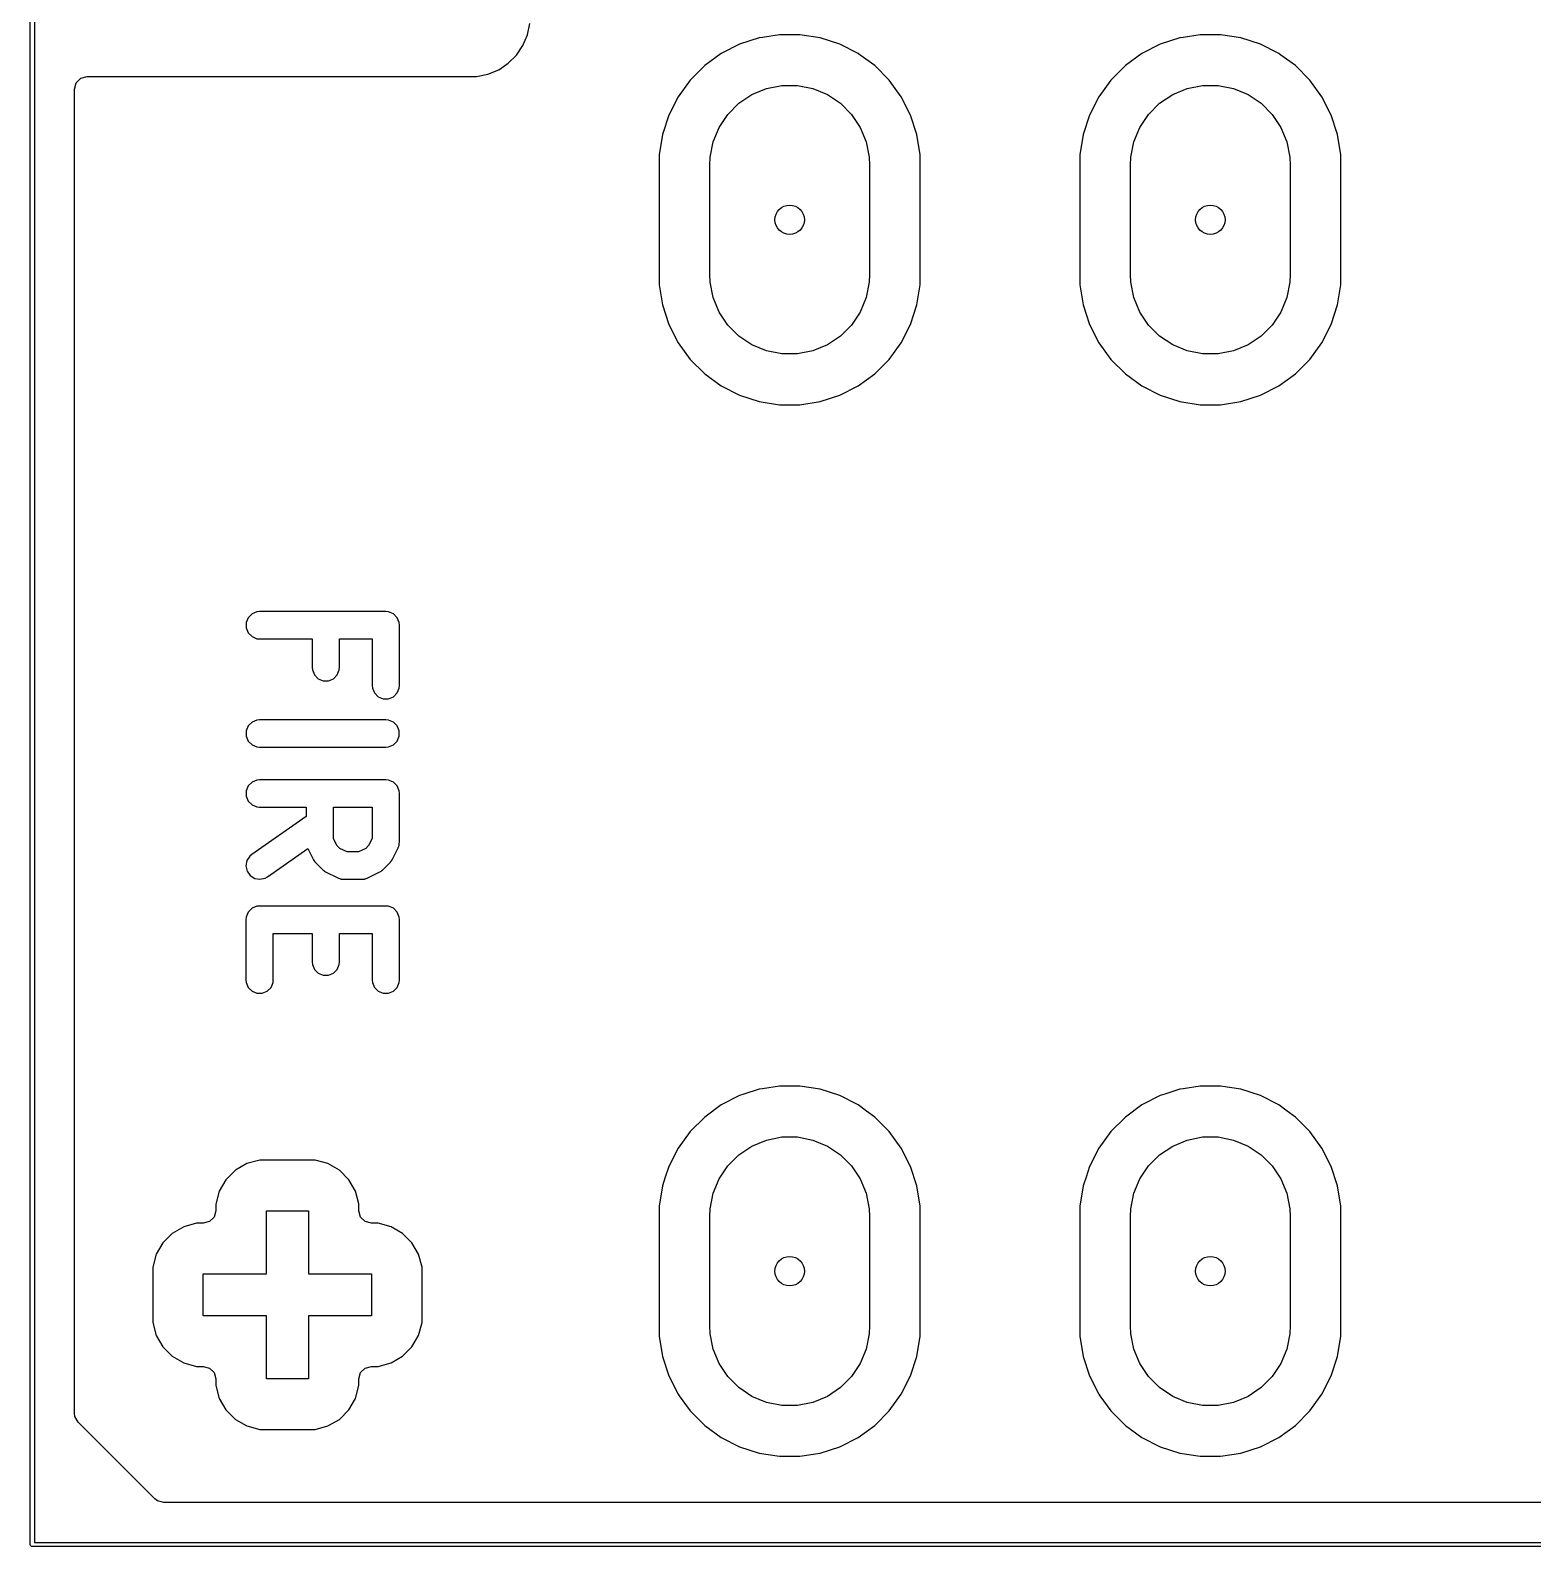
# Model space of a CAD drawing. Extents: x 2.78 to 5.89, y -4.63 to -2.07.
# Drawn here: x 2.778 to 3.481, y -4.629 to -3.919 of the extents above; entities that cross this region are included whole.
import ezdxf

# ---------------------------------------------------------------- set-up
doc = ezdxf.new("R2010")
doc.units = 0
doc.header["$MEASUREMENT"] = 0
doc.layers.add('BLACK', color=7, linetype='CONTINUOUS')

msp = doc.modelspace()

# ---------------------------------------------------------------- linework, layer by layer
at = {"layer": 'BLACK', "linetype": 'CONTINUOUS'}
for p, q in [((2.77808, -4.628), (2.77808, -2.06894)), ((2.78005, -2.06993), (2.78005, -4.62701)), ((3.01069, -3.92133), (3.01175, -3.916)), ((3.00861, -3.92634), (3.01069, -3.92133)), ((3.1191, -3.92279), (3.10997, -3.92576)), ((3.12069, -3.92254), (3.1191, -3.92279)), ((3.12859, -3.92129), (3.12069, -3.92254)), ((3.1382, -3.92129), (3.12859, -3.92129)), ((3.14769, -3.92279), (3.1382, -3.92129)), ((3.15683, -3.92576), (3.14769, -3.92279)), ((3.31596, -3.92279), (3.30682, -3.92576)), ((3.31754, -3.92254), (3.31596, -3.92279)), ((3.32545, -3.92129), (3.31754, -3.92254)), ((3.33505, -3.92129), (3.32545, -3.92129)), ((3.34454, -3.92279), (3.33505, -3.92129)), ((3.35368, -3.92576), (3.34454, -3.92279)), ((3.00175, -3.9347), (3.00559, -3.93086)), ((3.00559, -3.93086), (3.00861, -3.92634)), ((3.10141, -3.93012), (3.09363, -3.93577)), ((3.10997, -3.92576), (3.10141, -3.93012)), ((3.10141, -3.93012), (3.10141, -3.93012)), ((3.10997, -3.92576), (3.10997, -3.92576)), ((3.10997, -3.92576), (3.10997, -3.92576)), ((3.10997, -3.92576), (3.10997, -3.92576)), ((3.16539, -3.93012), (3.15683, -3.92576)), ((3.15683, -3.92576), (3.15683, -3.92576)), ((3.15683, -3.92576), (3.15683, -3.92576)), ((3.16641, -3.93086), (3.16539, -3.93012)), ((3.16539, -3.93012), (3.16539, -3.93012)), ((3.17317, -3.93577), (3.16641, -3.93086)), ((3.29826, -3.93012), (3.29048, -3.93577)), ((3.30682, -3.92576), (3.29826, -3.93012)), ((3.29826, -3.93012), (3.29826, -3.93012)), ((3.30682, -3.92576), (3.30682, -3.92576)), ((3.30682, -3.92576), (3.30682, -3.92576)), ((3.30682, -3.92576), (3.30682, -3.92576)), ((3.36224, -3.93012), (3.35368, -3.92576)), ((3.35368, -3.92576), (3.35368, -3.92576)), ((3.35368, -3.92576), (3.35368, -3.92576)), ((3.36326, -3.93086), (3.36224, -3.93012)), ((3.36224, -3.93012), (3.36224, -3.93012)), ((3.37002, -3.93577), (3.36326, -3.93086)), ((2.99221, -3.9398), (2.99723, -3.93772)), ((2.99723, -3.93772), (3.00175, -3.9347)), ((3.09363, -3.93577), (3.08684, -3.94256)), ((3.09363, -3.93577), (3.09363, -3.93577)), ((3.17996, -3.94256), (3.17317, -3.93577)), ((3.29048, -3.93577), (3.28369, -3.94256)), ((3.29048, -3.93577), (3.29048, -3.93577)), ((3.37681, -3.94256), (3.37002, -3.93577)), ((2.79877, -3.94673), (2.79956, -3.94379)), ((2.79956, -3.94379), (2.80171, -3.94165)), ((2.80171, -3.94165), (2.80464, -3.94086)), ((2.80464, -3.94086), (2.98688, -3.94086)), ((2.98688, -3.94086), (2.99221, -3.9398)), ((3.08684, -3.94256), (3.08119, -3.95034)), ((3.08684, -3.94256), (3.08684, -3.94256)), ((3.12254, -3.94654), (3.12973, -3.94511)), ((3.12973, -3.94511), (3.13707, -3.94511)), ((3.13707, -3.94511), (3.14426, -3.94654)), ((3.18561, -3.95034), (3.17996, -3.94256)), ((3.28369, -3.94256), (3.27804, -3.95034)), ((3.28369, -3.94256), (3.28369, -3.94256)), ((3.31939, -3.94654), (3.32658, -3.94511)), ((3.32658, -3.94511), (3.33392, -3.94511)), ((3.33392, -3.94511), (3.34111, -3.94654)), ((3.38246, -3.95034), (3.37681, -3.94256)), ((2.79877, -3.97753), (2.79877, -3.94673)), ((3.08119, -3.95034), (3.07683, -3.9589)), ((3.08119, -3.95034), (3.08119, -3.95034)), ((3.10967, -3.95342), (3.11577, -3.94934)), ((3.11577, -3.94934), (3.12254, -3.94654)), ((3.14426, -3.94654), (3.15103, -3.94934)), ((3.15103, -3.94934), (3.15713, -3.95342)), ((3.18997, -3.9589), (3.18561, -3.95034)), ((3.27804, -3.95034), (3.27368, -3.9589)), ((3.27804, -3.95034), (3.27804, -3.95034)), ((3.30652, -3.95342), (3.31262, -3.94934)), ((3.31262, -3.94934), (3.31939, -3.94654)), ((3.34111, -3.94654), (3.34788, -3.94934)), ((3.34788, -3.94934), (3.35398, -3.95342)), ((3.38682, -3.9589), (3.38246, -3.95034)), ((3.07683, -3.9589), (3.07386, -3.96804)), ((3.07683, -3.9589), (3.07683, -3.9589)), ((3.07683, -3.9589), (3.07683, -3.9589)), ((3.10041, -3.9647), (3.10449, -3.9586)), ((3.10449, -3.9586), (3.10967, -3.95342)), ((3.15713, -3.95342), (3.16231, -3.9586)), ((3.16231, -3.9586), (3.16638, -3.9647)), ((3.19294, -3.96804), (3.18997, -3.9589)), ((3.27368, -3.9589), (3.27071, -3.96804)), ((3.27368, -3.9589), (3.27368, -3.9589)), ((3.27368, -3.9589), (3.27368, -3.9589)), ((3.29726, -3.9647), (3.30134, -3.9586)), ((3.30134, -3.9586), (3.30652, -3.95342)), ((3.35398, -3.95342), (3.35916, -3.9586)), ((3.35916, -3.9586), (3.36323, -3.9647)), ((3.38979, -3.96804), (3.38682, -3.9589)), ((3.09761, -3.97147), (3.10041, -3.9647)), ((3.16638, -3.9647), (3.16919, -3.97147)), ((3.29446, -3.97147), (3.29726, -3.9647)), ((3.36323, -3.9647), (3.36604, -3.97147)), ((3.07386, -3.96804), (3.07236, -3.97753)), ((3.09618, -3.97866), (3.09761, -3.97147)), ((3.16919, -3.97147), (3.17062, -3.97866)), ((3.19444, -3.97753), (3.19294, -3.96804)), ((3.27071, -3.96804), (3.26921, -3.97753)), ((3.29303, -3.97866), (3.29446, -3.97147)), ((3.36604, -3.97147), (3.36747, -3.97866)), ((3.39129, -3.97753), (3.38979, -3.96804)), ((2.79877, -4.37023), (2.79877, -3.97753)), ((3.07236, -3.97753), (3.07236, -4.03831)), ((3.096, -3.98233), (3.09618, -3.97866)), ((3.17062, -3.97866), (3.1708, -3.98233)), ((3.19444, -4.03831), (3.19444, -3.97753)), ((3.26921, -3.97753), (3.26921, -4.03831)), ((3.29285, -3.98233), (3.29303, -3.97866)), ((3.36747, -3.97866), (3.36765, -3.98233)), ((3.39129, -4.01505), (3.39129, -3.97753)), ((3.096, -4.03351), (3.096, -3.98233)), ((3.1708, -3.98233), (3.1708, -4.03351)), ((3.29285, -4.03351), (3.29285, -3.98233)), ((3.36765, -3.98233), (3.36765, -4.03351)), ((3.39129, -4.03831), (3.39129, -4.01505)), ((3.07236, -4.03831), (3.07386, -4.0478)), ((3.09618, -4.03718), (3.096, -4.03351)), ((3.09761, -4.04437), (3.09618, -4.03718)), ((3.17062, -4.03718), (3.16919, -4.04437)), ((3.1708, -4.03351), (3.17062, -4.03718)), ((3.19294, -4.0478), (3.19444, -4.03831)), ((3.26921, -4.03831), (3.27071, -4.0478)), ((3.29303, -4.03718), (3.29285, -4.03351)), ((3.29446, -4.04437), (3.29303, -4.03718)), ((3.36747, -4.03718), (3.36604, -4.04437)), ((3.36765, -4.03351), (3.36747, -4.03718)), ((3.38979, -4.0478), (3.39129, -4.03831)), ((3.10041, -4.05114), (3.09761, -4.04437)), ((3.16919, -4.04437), (3.16638, -4.05114)), ((3.29726, -4.05114), (3.29446, -4.04437)), ((3.36604, -4.04437), (3.36323, -4.05114)), ((3.07386, -4.0478), (3.07683, -4.05694)), ((3.10449, -4.05724), (3.10041, -4.05114)), ((3.16638, -4.05114), (3.16231, -4.05724)), ((3.18997, -4.05694), (3.19294, -4.0478)), ((3.27071, -4.0478), (3.27368, -4.05694)), ((3.30134, -4.05724), (3.29726, -4.05114)), ((3.36323, -4.05114), (3.35916, -4.05724)), ((3.38682, -4.05694), (3.38979, -4.0478)), ((3.07683, -4.05694), (3.08119, -4.0655)), ((3.10967, -4.06242), (3.10449, -4.05724)), ((3.16231, -4.05724), (3.15713, -4.06242)), ((3.18561, -4.0655), (3.18997, -4.05694)), ((3.27368, -4.05694), (3.27804, -4.0655)), ((3.30652, -4.06242), (3.30134, -4.05724)), ((3.35916, -4.05724), (3.35398, -4.06242)), ((3.38246, -4.0655), (3.38682, -4.05694)), ((3.08119, -4.0655), (3.08684, -4.07328)), ((3.11577, -4.0665), (3.10967, -4.06242)), ((3.12254, -4.0693), (3.11577, -4.0665)), ((3.15103, -4.0665), (3.14426, -4.0693)), ((3.15713, -4.06242), (3.15103, -4.0665)), ((3.17996, -4.07328), (3.18561, -4.0655)), ((3.27804, -4.0655), (3.28369, -4.07328)), ((3.31262, -4.0665), (3.30652, -4.06242)), ((3.31939, -4.0693), (3.31262, -4.0665)), ((3.34788, -4.0665), (3.34111, -4.0693)), ((3.35398, -4.06242), (3.34788, -4.0665)), ((3.37681, -4.07328), (3.38246, -4.0655)), ((3.08684, -4.07328), (3.09363, -4.08007)), ((3.12973, -4.07073), (3.12254, -4.0693)), ((3.13707, -4.07073), (3.12973, -4.07073)), ((3.14426, -4.0693), (3.13707, -4.07073)), ((3.17317, -4.08007), (3.17996, -4.07328)), ((3.28369, -4.07328), (3.29048, -4.08007)), ((3.32658, -4.07073), (3.31939, -4.0693)), ((3.33392, -4.07073), (3.32658, -4.07073)), ((3.34111, -4.0693), (3.33392, -4.07073)), ((3.37002, -4.08007), (3.37681, -4.07328)), ((3.09363, -4.08007), (3.10141, -4.08572)), ((3.16539, -4.08572), (3.17317, -4.08007)), ((3.29048, -4.08007), (3.29826, -4.08572)), ((3.36224, -4.08572), (3.37002, -4.08007)), ((3.10141, -4.08572), (3.10997, -4.09008)), ((3.15683, -4.09008), (3.16539, -4.08572)), ((3.29826, -4.08572), (3.30682, -4.09008)), ((3.35368, -4.09008), (3.36224, -4.08572)), ((3.10997, -4.09008), (3.1191, -4.09305)), ((3.1191, -4.09305), (3.12859, -4.09455)), ((3.12859, -4.09455), (3.1286, -4.09455)), ((3.1286, -4.09455), (3.1382, -4.09455)), ((3.1382, -4.09455), (3.14769, -4.09305)), ((3.1382, -4.09455), (3.1382, -4.09455)), ((3.14769, -4.09305), (3.15683, -4.09008)), ((3.30682, -4.09008), (3.31596, -4.09305)), ((3.31596, -4.09305), (3.32545, -4.09455)), ((3.32545, -4.09455), (3.32545, -4.09455)), ((3.32545, -4.09455), (3.33505, -4.09455)), ((3.33505, -4.09455), (3.34454, -4.09305)), ((3.33505, -4.09455), (3.33505, -4.09455)), ((3.34454, -4.09305), (3.35368, -4.09008)), ((2.88007, -4.19417), (2.87911, -4.19647)), ((2.88183, -4.1924), (2.88007, -4.19417)), ((2.88414, -4.19145), (2.88183, -4.1924)), ((2.88539, -4.19132), (2.88414, -4.19145)), ((2.94444, -4.19132), (2.88539, -4.19132)), ((2.94569, -4.19145), (2.94444, -4.19132)), ((2.948, -4.1924), (2.94569, -4.19145)), ((2.94976, -4.19417), (2.948, -4.1924)), ((2.95072, -4.19647), (2.94976, -4.19417)), ((2.87911, -4.19647), (2.87911, -4.19897)), ((2.87911, -4.19897), (2.88007, -4.20128)), ((2.88007, -4.20128), (2.88183, -4.20304)), ((2.95084, -4.19772), (2.95072, -4.19647)), ((2.95084, -4.22584), (2.95084, -4.19772)), ((2.88183, -4.20304), (2.88414, -4.204)), ((2.88414, -4.204), (2.88539, -4.20412)), ((2.88539, -4.20412), (2.90992, -4.20412)), ((2.90992, -4.20412), (2.90992, -4.21741)), ((2.92272, -4.21741), (2.92272, -4.20412)), ((2.92272, -4.20412), (2.93804, -4.20412)), ((2.93804, -4.20412), (2.93804, -4.22584)), ((2.90992, -4.21741), (2.91005, -4.21865)), ((2.91005, -4.21865), (2.911, -4.22096)), ((2.911, -4.22096), (2.91277, -4.22273)), ((2.91277, -4.22273), (2.91507, -4.22368)), ((2.91757, -4.22368), (2.91987, -4.22273)), ((2.91987, -4.22273), (2.92164, -4.22096)), ((2.92164, -4.22096), (2.92259, -4.21865)), ((2.92259, -4.21865), (2.92272, -4.21741)), ((2.91507, -4.22368), (2.91757, -4.22368)), ((2.93804, -4.22584), (2.93817, -4.22709)), ((2.93817, -4.22709), (2.93912, -4.2294)), ((2.93912, -4.2294), (2.94089, -4.23116)), ((2.948, -4.23116), (2.94976, -4.2294)), ((2.94976, -4.2294), (2.95072, -4.22709)), ((2.95072, -4.22709), (2.95084, -4.22584)), ((2.94089, -4.23116), (2.94319, -4.23212)), ((2.94319, -4.23212), (2.94569, -4.23212)), ((2.94569, -4.23212), (2.948, -4.23116)), ((2.88183, -4.24302), (2.88007, -4.24479)), ((2.88414, -4.24207), (2.88183, -4.24302)), ((2.88539, -4.24194), (2.88414, -4.24207)), ((2.94444, -4.24194), (2.88539, -4.24194)), ((2.94569, -4.24207), (2.94444, -4.24194)), ((2.948, -4.24302), (2.94569, -4.24207)), ((2.94976, -4.24479), (2.948, -4.24302)), ((2.88007, -4.24479), (2.87911, -4.24709)), ((2.87911, -4.24709), (2.87911, -4.24959)), ((2.87911, -4.24959), (2.88007, -4.25189)), ((2.95072, -4.24709), (2.94976, -4.24479)), ((2.94976, -4.25189), (2.95072, -4.24959)), ((2.95072, -4.24959), (2.95072, -4.24709)), ((2.88007, -4.25189), (2.88183, -4.25366)), ((2.88183, -4.25366), (2.88414, -4.25461)), ((2.88414, -4.25461), (2.88539, -4.25474)), ((2.88539, -4.25474), (2.94444, -4.25474)), ((2.94444, -4.25474), (2.94569, -4.25461)), ((2.94569, -4.25461), (2.948, -4.25366)), ((2.948, -4.25366), (2.94976, -4.25189)), ((2.88183, -4.27114), (2.88007, -4.27291)), ((2.88414, -4.27019), (2.88183, -4.27114)), ((2.88539, -4.27006), (2.88414, -4.27019)), ((2.94444, -4.27006), (2.88539, -4.27006)), ((2.94569, -4.27019), (2.94444, -4.27006)), ((2.948, -4.27114), (2.94569, -4.27019)), ((2.94976, -4.27291), (2.948, -4.27114)), ((2.88007, -4.27291), (2.87911, -4.27521)), ((2.87911, -4.27521), (2.87911, -4.27771)), ((2.87911, -4.27771), (2.88007, -4.28002)), ((2.95072, -4.27521), (2.94976, -4.27291)), ((2.95084, -4.27646), (2.95072, -4.27521)), ((2.95084, -4.29896), (2.95084, -4.27646)), ((2.88007, -4.28002), (2.88183, -4.28178)), ((2.88183, -4.28178), (2.88414, -4.28274)), ((2.88414, -4.28274), (2.88539, -4.28286)), ((2.88539, -4.28286), (2.90711, -4.28286)), ((2.90711, -4.28286), (2.90711, -4.28719)), ((2.91991, -4.29745), (2.91991, -4.28286)), ((2.91991, -4.28286), (2.93804, -4.28286)), ((2.93804, -4.28286), (2.93804, -4.29745)), ((2.90711, -4.28719), (2.88172, -4.30497)), ((2.92158, -4.30079), (2.91991, -4.29745)), ((2.92292, -4.30214), (2.92158, -4.30079)), ((2.93637, -4.30079), (2.93503, -4.30214)), ((2.93804, -4.29745), (2.93637, -4.30079)), ((2.95016, -4.30182), (2.95061, -4.30065)), ((2.95061, -4.30065), (2.95063, -4.30042)), ((2.95063, -4.30042), (2.95072, -4.30021)), ((2.95072, -4.30021), (2.95084, -4.29896)), ((2.87942, -4.30789), (2.87899, -4.31035)), ((2.88077, -4.30578), (2.87942, -4.30789)), ((2.88172, -4.30497), (2.88077, -4.30578)), ((2.88906, -4.31545), (2.90798, -4.3022)), ((2.90798, -4.3022), (2.9106, -4.30744)), ((2.9106, -4.30744), (2.91094, -4.30798)), ((2.91094, -4.30798), (2.911, -4.30814)), ((2.92627, -4.30381), (2.92292, -4.30214)), ((2.93168, -4.30381), (2.92627, -4.30381)), ((2.93503, -4.30214), (2.93168, -4.30381)), ((2.94695, -4.30814), (2.94701, -4.30798)), ((2.94701, -4.30798), (2.94735, -4.30744)), ((2.94735, -4.30744), (2.95016, -4.30182)), ((2.87899, -4.31035), (2.87953, -4.31278)), ((2.87953, -4.31278), (2.88096, -4.31483)), ((2.88096, -4.31483), (2.88307, -4.31617)), ((2.911, -4.30814), (2.91114, -4.30831)), ((2.91114, -4.30831), (2.91127, -4.30851)), ((2.91127, -4.30851), (2.91139, -4.30862)), ((2.91139, -4.30862), (2.9118, -4.30911)), ((2.9118, -4.30911), (2.91461, -4.31192)), ((2.91461, -4.31192), (2.9151, -4.31232)), ((2.9151, -4.31232), (2.91521, -4.31245)), ((2.91521, -4.31245), (2.9154, -4.31257)), ((2.9154, -4.31257), (2.91558, -4.31271)), ((2.91558, -4.31271), (2.91573, -4.31278)), ((2.91573, -4.31278), (2.91627, -4.31312)), ((2.91627, -4.31312), (2.9219, -4.31593)), ((2.93605, -4.31593), (2.94168, -4.31312)), ((2.94168, -4.31312), (2.94222, -4.31278)), ((2.94222, -4.31278), (2.94237, -4.31271)), ((2.94237, -4.31271), (2.94255, -4.31257)), ((2.94255, -4.31257), (2.94274, -4.31245)), ((2.94274, -4.31245), (2.94285, -4.31232)), ((2.94285, -4.31232), (2.94334, -4.31192)), ((2.94334, -4.31192), (2.94615, -4.30911)), ((2.94615, -4.30911), (2.94656, -4.30862)), ((2.94656, -4.30862), (2.94668, -4.30851)), ((2.94668, -4.30851), (2.9468, -4.30831)), ((2.9468, -4.30831), (2.94695, -4.30814)), ((2.88307, -4.31617), (2.88552, -4.3166)), ((2.88552, -4.3166), (2.88796, -4.31606)), ((2.88796, -4.31606), (2.88906, -4.31545)), ((2.9219, -4.31593), (2.92307, -4.31638)), ((2.92307, -4.31638), (2.9233, -4.31639)), ((2.9233, -4.31639), (2.92351, -4.31648)), ((2.92351, -4.31648), (2.92476, -4.31661)), ((2.92476, -4.31661), (2.93319, -4.31661)), ((2.93319, -4.31661), (2.93444, -4.31648)), ((2.93444, -4.31648), (2.93465, -4.31639)), ((2.93465, -4.31639), (2.93488, -4.31638)), ((2.93488, -4.31638), (2.93605, -4.31593)), ((2.88414, -4.32924), (2.88183, -4.3302)), ((2.88539, -4.32912), (2.88414, -4.32924)), ((2.94444, -4.32912), (2.88539, -4.32912)), ((2.94569, -4.32924), (2.94444, -4.32912)), ((2.948, -4.3302), (2.94569, -4.32924)), ((2.87911, -4.33427), (2.87899, -4.33552)), ((2.87899, -4.33552), (2.87899, -4.36364)), ((2.88007, -4.33196), (2.87911, -4.33427)), ((2.88183, -4.3302), (2.88007, -4.33196)), ((2.94976, -4.33196), (2.948, -4.3302)), ((2.95072, -4.33427), (2.94976, -4.33196)), ((2.95084, -4.33552), (2.95072, -4.33427)), ((2.95084, -4.36364), (2.95084, -4.33552)), ((2.89178, -4.36364), (2.89178, -4.34191)), ((2.89178, -4.34191), (2.90992, -4.34191)), ((2.90992, -4.34191), (2.90992, -4.3552)), ((2.92272, -4.3552), (2.92272, -4.34191)), ((2.92272, -4.34191), (2.93804, -4.34191)), ((2.93804, -4.34191), (2.93804, -4.36364)), ((2.90992, -4.3552), (2.91005, -4.35645)), ((2.91005, -4.35645), (2.911, -4.35876)), ((2.92164, -4.35876), (2.92259, -4.35645)), ((2.92259, -4.35645), (2.92272, -4.3552)), ((2.87899, -4.36364), (2.87911, -4.36489)), ((2.89166, -4.36489), (2.89178, -4.36364)), ((2.911, -4.35876), (2.91277, -4.36052)), ((2.91277, -4.36052), (2.91507, -4.36148)), ((2.91507, -4.36148), (2.91757, -4.36148)), ((2.91757, -4.36148), (2.91987, -4.36052)), ((2.91987, -4.36052), (2.92164, -4.35876)), ((2.93804, -4.36364), (2.93817, -4.36489)), ((2.95072, -4.36489), (2.95084, -4.36364)), ((2.79877, -4.49815), (2.79877, -4.37023)), ((2.87911, -4.36489), (2.88007, -4.36719)), ((2.88007, -4.36719), (2.88183, -4.36896)), ((2.88183, -4.36896), (2.88414, -4.36991)), ((2.88414, -4.36991), (2.88663, -4.36991)), ((2.88663, -4.36991), (2.88894, -4.36896)), ((2.88894, -4.36896), (2.89071, -4.36719)), ((2.89071, -4.36719), (2.89166, -4.36489)), ((2.93817, -4.36489), (2.93912, -4.36719)), ((2.93912, -4.36719), (2.94089, -4.36896)), ((2.94089, -4.36896), (2.94319, -4.36991)), ((2.94319, -4.36991), (2.94569, -4.36991)), ((2.94569, -4.36991), (2.948, -4.36896)), ((2.948, -4.36896), (2.94976, -4.36719)), ((2.94976, -4.36719), (2.95072, -4.36489)), ((3.12859, -4.41341), (3.12069, -4.41466)), ((3.1382, -4.41341), (3.12859, -4.41341)), ((3.14769, -4.41492), (3.1382, -4.41341)), ((3.32545, -4.41341), (3.31754, -4.41466)), ((3.33505, -4.41341), (3.32545, -4.41341)), ((3.34454, -4.41492), (3.33505, -4.41341)), ((3.10997, -4.41788), (3.10141, -4.42225)), ((3.11202, -4.41722), (3.10997, -4.41788)), ((3.10997, -4.41788), (3.10997, -4.41788)), ((3.10997, -4.41788), (3.10997, -4.41788)), ((3.1191, -4.41492), (3.11202, -4.41722)), ((3.12069, -4.41466), (3.1191, -4.41492)), ((3.15683, -4.41788), (3.14769, -4.41492)), ((3.16539, -4.42225), (3.15683, -4.41788)), ((3.15683, -4.41788), (3.15683, -4.41788)), ((3.15683, -4.41788), (3.15683, -4.41788)), ((3.30682, -4.41788), (3.29826, -4.42225)), ((3.30887, -4.41722), (3.30682, -4.41788)), ((3.30682, -4.41788), (3.30682, -4.41788)), ((3.30682, -4.41788), (3.30682, -4.41788)), ((3.31596, -4.41492), (3.30887, -4.41722)), ((3.31754, -4.41466), (3.31596, -4.41492)), ((3.35368, -4.41788), (3.34454, -4.41492)), ((3.36224, -4.42225), (3.35368, -4.41788)), ((3.35368, -4.41788), (3.35368, -4.41788)), ((3.35368, -4.41788), (3.35368, -4.41788)), ((3.09363, -4.42789), (3.08684, -4.43469)), ((3.10141, -4.42225), (3.09363, -4.42789)), ((3.09363, -4.42789), (3.09363, -4.42789)), ((3.10141, -4.42225), (3.10141, -4.42225)), ((3.16928, -4.42507), (3.16539, -4.42225)), ((3.16539, -4.42225), (3.16539, -4.42225)), ((3.17317, -4.42789), (3.16928, -4.42507)), ((3.17996, -4.43469), (3.17317, -4.42789)), ((3.29048, -4.42789), (3.28369, -4.43469)), ((3.29826, -4.42225), (3.29048, -4.42789)), ((3.29048, -4.42789), (3.29048, -4.42789)), ((3.29826, -4.42225), (3.29826, -4.42225)), ((3.36613, -4.42507), (3.36224, -4.42225)), ((3.36224, -4.42225), (3.36224, -4.42225)), ((3.37002, -4.42789), (3.36613, -4.42507)), ((3.37681, -4.43469), (3.37002, -4.42789)), ((3.08684, -4.43469), (3.08119, -4.44246)), ((3.08684, -4.43469), (3.08684, -4.43469)), ((3.18561, -4.44246), (3.17996, -4.43469)), ((3.28369, -4.43469), (3.27804, -4.44246)), ((3.28369, -4.43469), (3.28369, -4.43469)), ((3.38246, -4.44246), (3.37681, -4.43469)), ((3.08119, -4.44246), (3.07683, -4.45102)), ((3.08119, -4.44246), (3.08119, -4.44246)), ((3.10967, -4.44554), (3.11577, -4.44147)), ((3.11577, -4.44147), (3.12254, -4.43866)), ((3.12254, -4.43866), (3.12973, -4.43723)), ((3.12973, -4.43723), (3.13707, -4.43723)), ((3.13707, -4.43723), (3.14426, -4.43866)), ((3.14426, -4.43866), (3.15103, -4.44147)), ((3.15103, -4.44147), (3.15713, -4.44554)), ((3.18997, -4.45102), (3.18561, -4.44246)), ((3.27804, -4.44246), (3.27368, -4.45102)), ((3.27804, -4.44246), (3.27804, -4.44246)), ((3.30652, -4.44554), (3.31262, -4.44147)), ((3.31262, -4.44147), (3.31939, -4.43866)), ((3.31939, -4.43866), (3.32658, -4.43723)), ((3.32658, -4.43723), (3.33392, -4.43723)), ((3.33392, -4.43723), (3.34111, -4.43866)), ((3.34111, -4.43866), (3.34788, -4.44147)), ((3.34788, -4.44147), (3.35398, -4.44554)), ((3.38682, -4.45102), (3.38246, -4.44246)), ((2.87941, -4.4497), (2.87402, -4.45281)), ((2.88542, -4.44809), (2.87941, -4.4497)), ((2.87941, -4.4497), (2.87941, -4.4497)), ((2.87941, -4.4497), (2.87941, -4.4497)), ((2.89165, -4.44809), (2.88542, -4.44809)), ((2.91133, -4.44809), (2.89165, -4.44809)), ((2.91734, -4.4497), (2.91133, -4.44809)), ((2.92274, -4.45281), (2.91734, -4.4497)), ((3.10449, -4.45073), (3.10967, -4.44554)), ((3.15713, -4.44554), (3.16231, -4.45073)), ((3.30134, -4.45073), (3.30652, -4.44554)), ((3.35398, -4.44554), (3.35916, -4.45073)), ((2.87402, -4.45281), (2.86962, -4.45721)), ((2.92714, -4.45721), (2.92274, -4.45281)), ((3.07521, -4.456), (3.07386, -4.46016)), ((3.07683, -4.45102), (3.07521, -4.456)), ((3.07683, -4.45102), (3.07683, -4.45102)), ((3.09761, -4.4636), (3.10041, -4.45682)), ((3.10041, -4.45682), (3.10449, -4.45073)), ((3.16231, -4.45073), (3.16638, -4.45682)), ((3.16638, -4.45682), (3.16919, -4.4636)), ((3.19294, -4.46016), (3.18997, -4.45102)), ((3.27206, -4.456), (3.27071, -4.46016)), ((3.27368, -4.45102), (3.27206, -4.456)), ((3.27368, -4.45102), (3.27368, -4.45102)), ((3.29446, -4.4636), (3.29726, -4.45682)), ((3.29726, -4.45682), (3.30134, -4.45073)), ((3.35916, -4.45073), (3.36323, -4.45682)), ((3.36323, -4.45682), (3.36604, -4.4636)), ((3.38979, -4.46016), (3.38682, -4.45102)), ((2.8665, -4.46261), (2.86489, -4.46862)), ((2.86962, -4.45721), (2.8665, -4.46261)), ((2.93025, -4.46261), (2.92714, -4.45721)), ((2.93183, -4.46849), (2.93025, -4.46261)), ((3.07386, -4.46016), (3.07236, -4.46965)), ((3.09618, -4.47079), (3.09761, -4.4636)), ((3.16919, -4.4636), (3.17062, -4.47079)), ((3.19444, -4.46965), (3.19294, -4.46016)), ((3.27071, -4.46016), (3.26921, -4.46965)), ((3.29303, -4.47079), (3.29446, -4.4636)), ((3.36604, -4.4636), (3.36747, -4.47079)), ((3.39129, -4.46965), (3.38979, -4.46016)), ((2.86489, -4.46862), (2.86489, -4.47175)), ((2.93186, -4.46862), (2.93183, -4.46849)), ((2.93186, -4.46965), (2.93186, -4.46862)), ((2.93186, -4.46862), (2.93186, -4.46862)), ((2.93186, -4.47175), (2.93186, -4.46965)), ((3.07236, -4.46965), (3.07236, -4.53044)), ((3.096, -4.47446), (3.09618, -4.47079)), ((3.17062, -4.47079), (3.1708, -4.47446)), ((3.19444, -4.53044), (3.19444, -4.46965)), ((3.26921, -4.46965), (3.26921, -4.53044)), ((3.29285, -4.47446), (3.29303, -4.47079)), ((3.36747, -4.47079), (3.36765, -4.47446)), ((3.39129, -4.53044), (3.39129, -4.46965)), ((2.85589, -4.47762), (2.84988, -4.47923)), ((2.85903, -4.47762), (2.85589, -4.47762)), ((2.86196, -4.47683), (2.85903, -4.47762)), ((2.86411, -4.47468), (2.86196, -4.47683)), ((2.86489, -4.47175), (2.86411, -4.47468)), ((2.88853, -4.50126), (2.88853, -4.47173)), ((2.88853, -4.47173), (2.90822, -4.47173)), ((2.90822, -4.47173), (2.90822, -4.50126)), ((2.93265, -4.47468), (2.93186, -4.47175)), ((2.93479, -4.47683), (2.93265, -4.47468)), ((2.93773, -4.47762), (2.93479, -4.47683)), ((2.94086, -4.47762), (2.93773, -4.47762)), ((2.94687, -4.47923), (2.94086, -4.47762)), ((3.096, -4.52564), (3.096, -4.47446)), ((3.1708, -4.47446), (3.1708, -4.52564)), ((3.29285, -4.52564), (3.29285, -4.47446)), ((3.36765, -4.47446), (3.36765, -4.52564)), ((2.84449, -4.48234), (2.84009, -4.48674)), ((2.84988, -4.47923), (2.84449, -4.48234)), ((2.84988, -4.47923), (2.84988, -4.47923)), ((2.84988, -4.47923), (2.84988, -4.47923)), ((2.95226, -4.48234), (2.94687, -4.47923)), ((2.95666, -4.48674), (2.95226, -4.48234)), ((2.83698, -4.49213), (2.83536, -4.49815)), ((2.84009, -4.48674), (2.83698, -4.49213)), ((2.95978, -4.49213), (2.95666, -4.48674)), ((2.96139, -4.49815), (2.95978, -4.49213)), ((2.79877, -4.56653), (2.79877, -4.49815)), ((2.83536, -4.49815), (2.83536, -4.52406)), ((2.83536, -4.49815), (2.83536, -4.49815)), ((2.96139, -4.52406), (2.96139, -4.49815)), ((2.85901, -4.52094), (2.85901, -4.50126)), ((2.85901, -4.50126), (2.88853, -4.50126)), ((2.90822, -4.50126), (2.93775, -4.50126)), ((2.93775, -4.50126), (2.93775, -4.52094)), ((2.88853, -4.52094), (2.85901, -4.52094)), ((2.88853, -4.55047), (2.88853, -4.52094)), ((2.93775, -4.52094), (2.90822, -4.52094)), ((2.90822, -4.52094), (2.90822, -4.55047)), ((2.83536, -4.52406), (2.83698, -4.53007)), ((2.95978, -4.53007), (2.96139, -4.52406)), ((3.09618, -4.5293), (3.096, -4.52564)), ((3.1708, -4.52564), (3.17062, -4.5293)), ((3.29303, -4.5293), (3.29285, -4.52564)), ((3.36765, -4.52564), (3.36747, -4.5293)), ((2.83698, -4.53007), (2.84009, -4.53546)), ((2.95666, -4.53546), (2.95978, -4.53007)), ((3.07236, -4.53044), (3.07386, -4.53993)), ((3.09761, -4.53649), (3.09618, -4.5293)), ((3.17062, -4.5293), (3.16919, -4.53649)), ((3.19294, -4.53993), (3.19444, -4.53044)), ((3.26921, -4.53044), (3.27071, -4.53993)), ((3.29446, -4.53649), (3.29303, -4.5293)), ((3.36747, -4.5293), (3.36604, -4.53649)), ((3.38979, -4.53993), (3.39129, -4.53044)), ((2.84009, -4.53546), (2.84449, -4.53986)), ((2.84449, -4.53986), (2.84988, -4.54297)), ((2.94687, -4.54297), (2.95226, -4.53986)), ((2.95226, -4.53986), (2.95666, -4.53546)), ((3.07386, -4.53993), (3.07683, -4.54907)), ((3.10041, -4.54327), (3.09761, -4.53649)), ((3.16919, -4.53649), (3.16638, -4.54327)), ((3.18997, -4.54907), (3.19294, -4.53993)), ((3.27071, -4.53993), (3.27368, -4.54907)), ((3.29726, -4.54327), (3.29446, -4.53649)), ((3.36604, -4.53649), (3.36323, -4.54327)), ((3.38682, -4.54907), (3.38979, -4.53993)), ((2.84988, -4.54297), (2.85589, -4.54459)), ((2.85589, -4.54459), (2.85903, -4.54459)), ((2.85903, -4.54459), (2.86196, -4.54537)), ((2.86196, -4.54537), (2.86411, -4.54752)), ((2.86411, -4.54752), (2.86489, -4.55045)), ((2.93186, -4.55045), (2.93265, -4.54752)), ((2.93265, -4.54752), (2.93479, -4.54537)), ((2.93479, -4.54537), (2.93773, -4.54459)), ((2.93773, -4.54459), (2.94086, -4.54459)), ((2.94086, -4.54459), (2.94687, -4.54297)), ((3.07683, -4.54907), (3.07683, -4.54907)), ((3.07683, -4.54907), (3.07683, -4.54907)), ((3.07683, -4.54907), (3.08119, -4.55763)), ((3.10449, -4.54936), (3.10041, -4.54327)), ((3.10967, -4.55455), (3.10449, -4.54936)), ((3.16231, -4.54936), (3.15713, -4.55455)), ((3.16638, -4.54327), (3.16231, -4.54936)), ((3.18561, -4.55763), (3.18997, -4.54907)), ((3.27368, -4.54907), (3.27368, -4.54907)), ((3.27368, -4.54907), (3.27368, -4.54907)), ((3.27368, -4.54907), (3.27804, -4.55763)), ((3.30134, -4.54936), (3.29726, -4.54327)), ((3.30652, -4.55455), (3.30134, -4.54936)), ((3.35916, -4.54936), (3.35398, -4.55455)), ((3.36323, -4.54327), (3.35916, -4.54936)), ((3.38246, -4.55763), (3.38682, -4.54907)), ((2.86489, -4.55045), (2.86489, -4.55358)), ((2.86489, -4.55358), (2.8665, -4.5596)), ((2.90822, -4.55047), (2.88853, -4.55047)), ((2.93025, -4.5596), (2.93186, -4.55358)), ((2.93186, -4.55358), (2.93186, -4.55045)), ((3.11577, -4.55862), (3.10967, -4.55455)), ((3.15713, -4.55455), (3.15103, -4.55862)), ((3.31262, -4.55862), (3.30652, -4.55455)), ((3.35398, -4.55455), (3.34788, -4.55862)), ((2.8665, -4.5596), (2.86962, -4.56499)), ((2.92714, -4.56499), (2.93025, -4.5596)), ((3.08119, -4.55763), (3.08119, -4.55763)), ((3.08119, -4.55763), (3.08174, -4.55838)), ((3.08174, -4.55838), (3.08684, -4.5654)), ((3.12254, -4.56143), (3.11577, -4.55862)), ((3.12973, -4.56286), (3.12254, -4.56143)), ((3.13707, -4.56286), (3.12973, -4.56286)), ((3.14426, -4.56143), (3.13707, -4.56286)), ((3.15103, -4.55862), (3.14426, -4.56143)), ((3.17996, -4.5654), (3.18561, -4.55763)), ((3.27804, -4.55763), (3.27804, -4.55763)), ((3.27804, -4.55763), (3.27859, -4.55838)), ((3.27859, -4.55838), (3.28369, -4.5654)), ((3.31939, -4.56143), (3.31262, -4.55862)), ((3.32658, -4.56286), (3.31939, -4.56143)), ((3.33392, -4.56286), (3.32658, -4.56286)), ((3.34111, -4.56143), (3.33392, -4.56286)), ((3.34788, -4.55862), (3.34111, -4.56143)), ((3.37681, -4.5654), (3.38246, -4.55763)), ((2.79897, -4.56805), (2.79877, -4.56653)), ((2.80049, -4.57068), (2.79897, -4.56805)), ((2.86962, -4.56499), (2.87402, -4.56939)), ((2.87402, -4.56939), (2.87941, -4.5725)), ((2.91734, -4.5725), (2.92274, -4.56939)), ((2.92274, -4.56939), (2.92714, -4.56499)), ((3.08684, -4.5654), (3.09363, -4.5722)), ((3.17317, -4.5722), (3.17996, -4.5654)), ((3.28369, -4.5654), (3.29048, -4.5722)), ((3.37002, -4.5722), (3.37681, -4.5654)), ((2.83639, -4.60658), (2.80049, -4.57068)), ((2.87941, -4.5725), (2.88542, -4.57411)), ((2.88542, -4.57411), (2.91133, -4.57411)), ((2.91133, -4.57411), (2.91734, -4.5725)), ((3.09363, -4.5722), (3.10141, -4.57785)), ((3.16539, -4.57785), (3.17317, -4.5722)), ((3.29048, -4.5722), (3.29826, -4.57785)), ((3.36224, -4.57785), (3.37002, -4.5722)), ((3.10141, -4.57785), (3.10997, -4.58221)), ((3.10997, -4.58221), (3.1191, -4.58518)), ((3.14769, -4.58518), (3.15683, -4.58221)), ((3.15683, -4.58221), (3.16539, -4.57785)), ((3.29826, -4.57785), (3.30682, -4.58221)), ((3.30682, -4.58221), (3.31596, -4.58518)), ((3.34454, -4.58518), (3.35368, -4.58221)), ((3.35368, -4.58221), (3.36224, -4.57785)), ((3.1191, -4.58518), (3.12859, -4.58668)), ((3.12859, -4.58668), (3.1286, -4.58668)), ((3.1286, -4.58668), (3.1382, -4.58668)), ((3.1382, -4.58668), (3.14769, -4.58518)), ((3.1382, -4.58668), (3.1382, -4.58668)), ((3.31596, -4.58518), (3.32545, -4.58668)), ((3.32545, -4.58668), (3.32545, -4.58668)), ((3.32545, -4.58668), (3.33505, -4.58668)), ((3.33505, -4.58668), (3.34454, -4.58518)), ((3.33505, -4.58668), (3.33505, -4.58668)), ((2.8376, -4.60751), (2.83639, -4.60658)), ((2.84053, -4.60829), (2.8376, -4.60751)), ((5.82784, -4.60829), (2.84053, -4.60829)), ((2.78005, -4.62701), (5.88832, -4.62701)), ((2.77816, -4.62838), (2.77808, -4.628)), ((2.77869, -4.62891), (2.77816, -4.62838)), ((2.77907, -4.62898), (2.77869, -4.62891)), ((5.8893, -4.62898), (2.77907, -4.62898))]:
    msp.add_line(p, q, dxfattribs=at)
at = {"layer": 'BLACK'}
for centre in [(3.1334, -4.00792), (3.1334, -4.00792), (3.33025, -4.00792), (3.33025, -4.00792), (3.1334, -4.50005), (3.1334, -4.50005), (3.33025, -4.50005), (3.33025, -4.50005)]:
    msp.add_circle(centre, 0.00689, dxfattribs=at)
at = {"layer": 'WHITE'}
for centre in [(3.1334, -4.00792), (3.33025, -4.00792), (3.1334, -4.50005), (3.33025, -4.50005)]:
    msp.add_circle(centre, 0.00689, dxfattribs=at)

doc.saveas('drawing.dxf')
